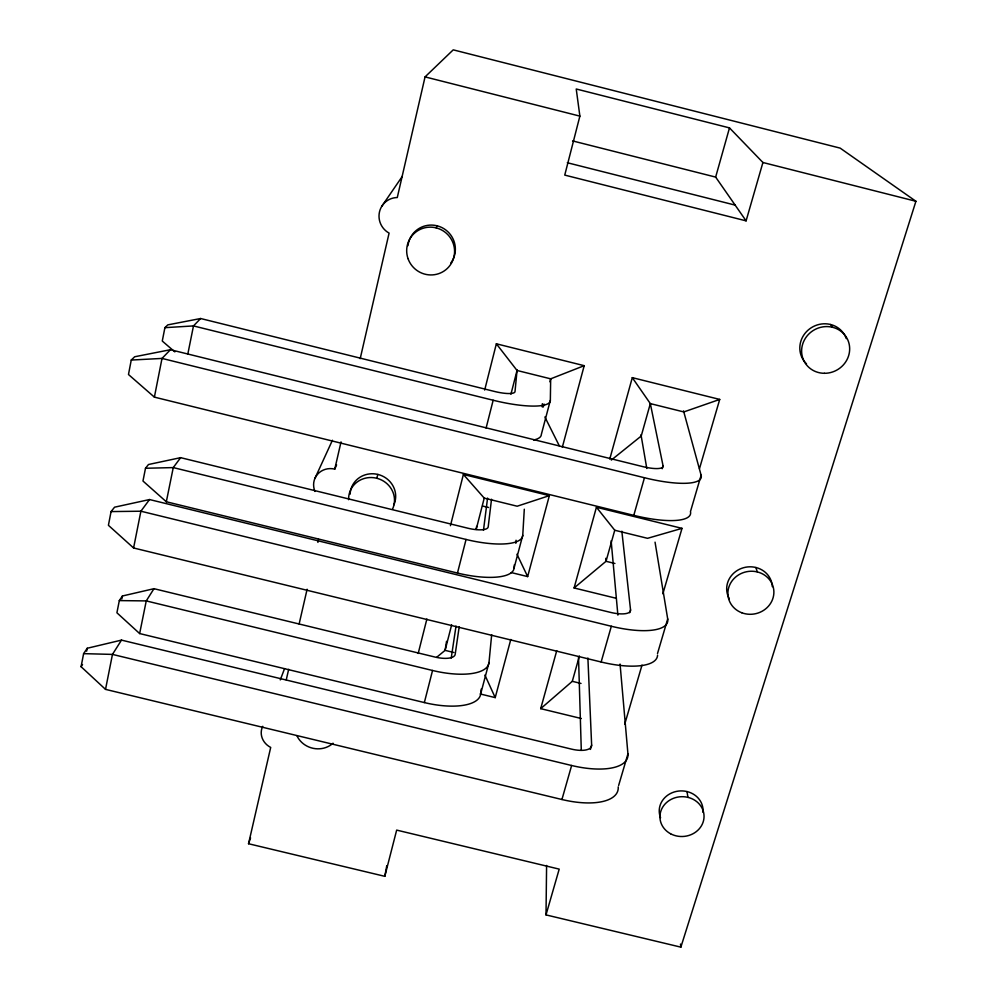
<?xml version="1.0" encoding="UTF-8"?>
<svg xmlns="http://www.w3.org/2000/svg" width="997" height="997" viewBox="0 0 997 997"><rect width="100%" height="100%" fill="white"/><g stroke="black" fill="none" stroke-linecap="round" stroke-linejoin="round"><path stroke-width="1.5" d="M360.191 358.683L389.092 233.099A19.105 18.744 50.8 0 1 397.28 197.531L425.058 76.894L453.236 49.85L840.159 148.117L915.919 201.269L680.864 947.15L546.007 914.897L546.593 865.446M533.619 439.989A56.667 14.257 14.3 0 0 541.334 434.455L550.344 400.345L550.68 378.598M542.256 406.938L542.356 403.685M491.521 499.235L488.206 526.827A20.052 6.132 14.3 0 1 467.805 528.198L180.631 457.66L148.478 464.515L145.5 468.266L142.97 481.028L166.325 501.765L457.461 573.051A55.396 17.946 14.3 0 0 514.103 567.916L522.752 535.327L524.297 509.218M514.103 567.916L514.327 564.838M515.835 543.315L516.047 540.249M459.193 626.777L455.193 654.306A19.604 7.365 14.3 0 1 434.879 657.023L153.974 588.691L122.419 595.994L119.316 600.593L116.911 612.794L139.642 633.556L424.348 702.573A54.174 21.298 14.3 0 0 480.728 693.713L489.004 662.531L491.671 634.69M517.094 369.899L515.013 391.572A20.513 4.773 14.3 0 1 494.425 391.435L200.634 318.517L167.808 324.872L164.904 327.664L162.274 341.049L174.849 351.891M480.728 693.713L481.202 689.077M483.47 530.317L487.57 498.076M476.616 526.379L476.192 529.395L484.23 498.101L463.381 474.447L450.445 525.668M451.217 658.07L456.028 626.029M446.544 641.345L445.098 650.356L436.86 657.135M262.734 726.302A17.36 15.802 16.3 0 0 270.698 747.426L248.54 843.736L384.805 876.326L386.786 865.683M609.778 459.019L632.297 377.651L650.331 403.611L663.055 465.811A22.233 5.558 15.6 0 1 642.616 466.571L170.437 349.71L134.682 356.764L131.255 360.054L128.476 374.511L154.385 397.13L633.793 515.349A61.39 16.575 15.7 0 0 690.46 511.598L701.115 475.233L683.531 410.889M618.215 786.882A58.511 24.564 16.7 0 1 561.934 799.507L105.52 689.376L81.081 666.706L83.611 653.646L87.225 648.262L121.497 640.111L571.343 749.083A21.186 8.499 16.5 0 0 591.632 745.095L587.894 658.008M621.841 531.202L630.54 609.84A21.697 7.104 16.1 0 1 610.226 612.32L149.538 499.547L114.568 507.186L111.066 511.586L108.411 525.307L133.586 547.976L601.141 661.996A59.932 20.763 16.2 0 0 657.571 655.191M86.664 651.153L87.225 648.262M154.385 397.13L162.013 358.422L170.437 349.71M121.821 599.023L122.419 595.994M105.52 689.376L112.462 654.406L121.497 640.111M133.586 547.976L140.889 511.212L149.538 499.547M187.772 354.284L193.48 325.919L200.634 318.517M139.642 633.556L146.247 600.917L153.974 588.691M166.325 501.765L173.254 467.593L180.631 457.66M286.251 679.879L288.681 669.299M299.125 623.985L307.113 589.239M317.893 542.405L318.591 539.377M315.015 491.459A17.547 16.65 21.6 0 1 317.582 474.236A17.547 16.65 21.6 0 1 334.768 469.126L341.036 441.895M418.192 653.459L426.89 618.987M484.679 390.039L496.356 343.803L584.205 365.675L562.32 447.279M486.087 428.112L493.166 400.246A57.003 13.273 14.3 0 0 550.344 400.345M424.348 702.573L432.548 670.483A54.474 20.476 14.3 0 0 489.004 662.531M457.461 573.051L466.06 539.464A55.707 17.049 14.3 0 0 522.752 535.327M384.805 876.326L396.669 830.102L559.205 869.122L546.007 914.897M579.88 116.126L564.751 175.098L746.092 220.848L762.917 162.499L729.492 127.89L576.229 88.995L579.88 116.126L425.058 76.894M451.653 624.857L445.098 650.356L453.847 652.487M510.925 394.239L517.032 370.473L496.356 343.803M543.265 407.013L544.05 404.047M549.895 381.801L550.68 378.835L584.205 365.675M480.105 693.937L495.21 697.613L510.8 639.451M511.287 572.577L527.65 576.59L549.359 495.646L463.381 474.447M581.288 718.513L540.698 708.655L556.75 650.655M616.308 598.312L574.098 587.968L596.43 507.249L682.01 528.36L662.868 593.788M540.698 708.655L572.29 681.325L579.407 656.014M596.43 507.249L614.75 530.242L606.026 561.299L574.098 587.968M746.092 220.848L715.647 177.092L729.492 127.89M633.793 515.349L644.461 477.737A61.777 15.441 15.6 0 0 701.115 475.233M561.934 799.507L571.63 765.497A58.86 23.641 16.5 0 0 627.936 753.894L620.059 664.064M601.141 661.996L611.335 626.266A60.294 19.753 16.1 0 0 667.703 618.95L655.054 542.156M662.22 468.727L663.055 465.811M590.386 749.408L591.632 745.095M629.705 612.731L630.54 609.84M624.695 724.296L642.006 665.111M699.495 468.602L719.722 399.423L632.297 377.651M618.639 785.449L627.936 753.894M657.497 653.558L667.703 618.95M376.642 478.224L377.938 474.447A22.894 21.772 17.9 0 1 393.803 504.918M248.54 843.736L250.559 837.879M280.282 679.904L284.569 668.601M334.768 469.126L336.587 464.876M436.163 227.864L437.06 225.796M315.04 478.136L332.425 440.263M81.081 666.706L82.527 664.525M381.826 206.242L402.352 176.282M611.348 460.066L641.221 436.038L650.331 403.611L683.817 411.935L719.722 399.423M549.359 495.646L517.169 506.214L484.23 498.101M682.01 528.36L647.539 538.318L614.75 530.242M164.904 327.664L193.48 325.919L493.166 400.246M131.255 360.054L162.013 358.422L644.461 477.737M145.5 468.266L173.254 467.593L466.06 539.464M111.066 511.586L140.889 511.212L611.335 626.266M119.316 600.593L146.247 600.917L432.548 670.483M83.611 653.646L112.462 654.406L571.63 765.497M572.29 681.325L581.014 683.443M482.56 506.027L488.542 507.498M614.912 563.479L606.026 561.299L605.79 558.308M517.032 370.473L550.68 378.835M762.917 162.499L915.919 201.269M572.602 140.913L715.647 177.092M567.318 162.735L735.138 205.108M830.588 324.499L832.632 327.29M544.873 416.995L559.442 446.095M516.969 554.22L527.65 576.59M484.916 675.069L495.21 697.613M755.9 567.505L757.321 571.929M640.996 434.717L646.804 468.49M687.02 791.568L687.918 797.363M680.49 944.059L680.864 947.15M611.136 540.785L617.891 615.112M578.509 656.873L581.288 750.168M660.575 817.739A21.922 19.79 -3.2 0 1 678.296 791.095A21.922 19.79 -3.2 0 1 702.947 812.306M333.035 743.214A22.146 20.227 14.6 0 1 296.944 735.774M729.343 598.761A22.894 21.336 -11.6 0 1 743.538 567.717A22.894 21.336 -11.6 0 1 772.339 586.697M350.121 494.188A22.894 21.772 17.9 0 1 377.925 474.447M348.626 499.696A23.056 21.909 17.9 0 1 375.807 478.037A23.056 21.909 17.9 0 1 392.619 508.906M806.498 363.843A24.14 22.906 -29.4 0 1 811.296 327.714A24.14 22.906 -29.4 0 1 846.279 338.619M407.96 245.661A23.928 23.592 41.3 0 1 440.362 226.88A23.928 23.592 41.3 0 1 450.694 263.208M670.582 833.766A22.071 19.915 -3.1 0 0 704.044 816.767A22.071 19.915 -3.1 0 0 671.33 799.27A22.071 19.915 -3.1 0 0 670.582 833.766M741.768 612.769A23.068 21.473 -11.5 0 0 773.734 589.688A23.068 21.473 -11.5 0 0 737.169 575.842A23.068 21.473 -11.5 0 0 741.768 612.769M824.357 373.302A24.327 23.056 -29.2 0 0 847.076 338.432A24.327 23.056 -29.2 0 0 805.514 338.083A24.327 23.056 -29.2 0 0 824.357 373.302M408.022 258.622A24.115 23.754 40.7 0 0 448.8 266.897A24.115 23.754 40.7 0 0 435.078 227.628A24.115 23.754 40.7 0 0 408.022 258.622"/></g></svg>
